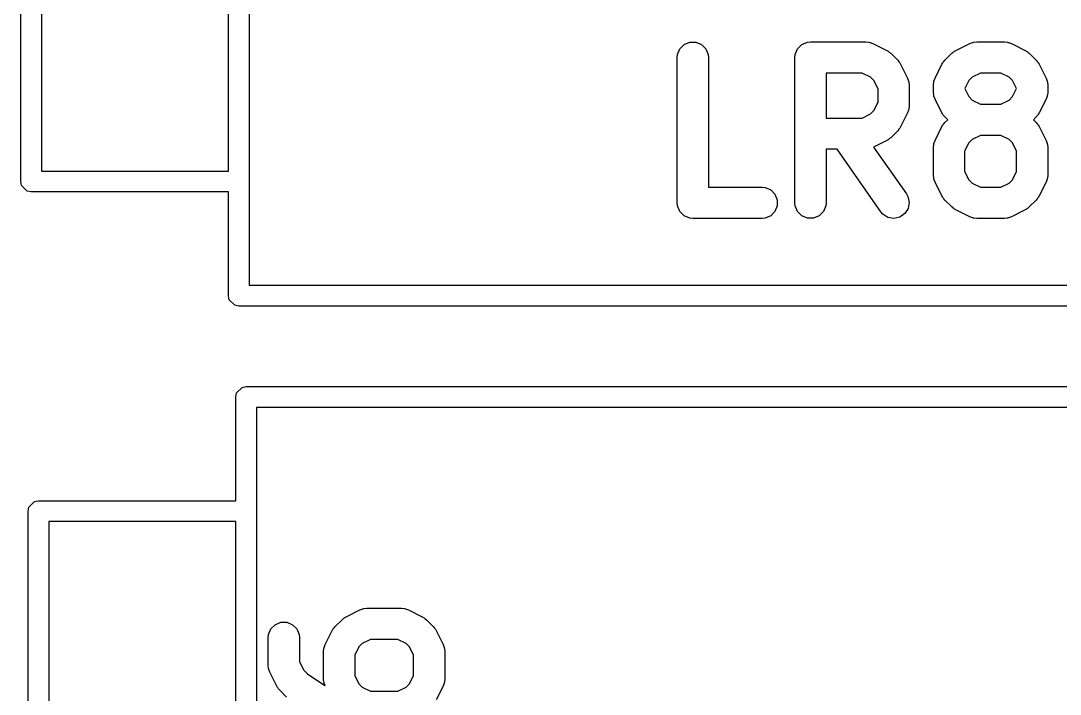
# Model space of a CAD drawing. Extents: x 0.5 to 3.33, y -7.81 to -5.91.
# Drawn here: x 1.0768 to 1.2738, y -6.9884 to -6.8608 of the extents above; entities that cross this region are included whole.
import ezdxf

# ---------------------------------------------------------------- set-up
doc = ezdxf.new("R2010")
doc.units = 0
doc.header["$MEASUREMENT"] = 0
doc.layers.add('BLACK', color=7, linetype='CONTINUOUS')

msp = doc.modelspace()

# ---------------------------------------------------------------- linework, layer by layer
at = {"layer": 'BLACK', "linetype": 'CONTINUOUS'}
for p, q in [((1.12008, -6.65898), (1.12008, -6.91094)), ((1.07677, -6.89126), (1.07677, -6.67866)), ((1.08071, -6.68063), (1.08071, -6.88929)), ((1.11614, -6.88929), (1.11614, -6.68063)), ((1.20249, -6.8653), (1.20356, -6.86486)), ((1.20356, -6.86486), (1.20471, -6.86486)), ((1.20471, -6.86486), (1.20577, -6.8653)), ((1.2248, -6.8653), (1.22587, -6.86486)), ((1.22587, -6.86486), (1.22644, -6.8648)), ((1.22644, -6.8648), (1.23694, -6.8648)), ((1.23694, -6.8648), (1.23752, -6.86486)), ((1.23752, -6.86486), (1.23762, -6.8649)), ((1.23762, -6.8649), (1.23772, -6.86491)), ((1.23772, -6.86491), (1.23826, -6.86512)), ((1.23826, -6.86512), (1.24089, -6.86643)), ((1.25399, -6.86643), (1.25662, -6.86512)), ((1.25662, -6.86512), (1.25716, -6.86491)), ((1.25716, -6.86491), (1.25727, -6.8649)), ((1.25727, -6.8649), (1.25736, -6.86486)), ((1.25736, -6.86486), (1.25794, -6.8648)), ((1.25794, -6.8648), (1.26319, -6.8648)), ((1.26319, -6.8648), (1.26377, -6.86486)), ((1.26377, -6.86486), (1.26386, -6.8649)), ((1.26386, -6.8649), (1.26397, -6.86491)), ((1.26397, -6.86491), (1.26451, -6.86512)), ((1.26451, -6.86512), (1.26713, -6.86643)), ((1.20118, -6.86776), (1.20124, -6.86718)), ((1.20124, -6.86718), (1.20168, -6.86612)), ((1.20168, -6.86612), (1.20249, -6.8653)), ((1.20577, -6.8653), (1.20659, -6.86612)), ((1.20659, -6.86612), (1.20703, -6.86718)), ((1.20703, -6.86718), (1.20709, -6.86776)), ((1.22349, -6.86776), (1.22355, -6.86718)), ((1.22355, -6.86718), (1.22399, -6.86612)), ((1.22399, -6.86612), (1.2248, -6.8653)), ((1.24089, -6.86643), (1.24114, -6.86658)), ((1.24114, -6.86658), (1.24121, -6.86661)), ((1.24121, -6.86661), (1.24129, -6.86668)), ((1.24129, -6.86668), (1.24138, -6.86674)), ((1.24138, -6.86674), (1.24143, -6.8668)), ((1.24143, -6.8668), (1.24165, -6.86698)), ((1.24165, -6.86698), (1.24297, -6.86829)), ((1.25191, -6.86829), (1.25323, -6.86698)), ((1.25323, -6.86698), (1.25345, -6.8668)), ((1.25345, -6.8668), (1.2535, -6.86674)), ((1.2535, -6.86674), (1.25359, -6.86668)), ((1.25359, -6.86668), (1.25367, -6.86661)), ((1.25367, -6.86661), (1.25375, -6.86658)), ((1.25375, -6.86658), (1.25399, -6.86643)), ((1.26713, -6.86643), (1.26738, -6.86658)), ((1.26738, -6.86658), (1.26745, -6.86661)), ((1.26745, -6.86661), (1.26754, -6.86668)), ((1.26754, -6.86668), (1.26762, -6.86674)), ((1.26762, -6.86674), (1.26768, -6.8668)), ((1.26768, -6.8668), (1.2679, -6.86698)), ((1.2679, -6.86698), (1.26921, -6.86829)), ((1.20118, -6.89532), (1.20118, -6.86776)), ((1.20709, -6.86776), (1.20709, -6.89236)), ((1.22349, -6.89532), (1.22349, -6.86776)), ((1.24297, -6.86829), (1.24315, -6.86852)), ((1.24315, -6.86852), (1.24321, -6.86857)), ((1.24321, -6.86857), (1.24327, -6.86866)), ((1.24327, -6.86866), (1.24333, -6.86874)), ((1.24333, -6.86874), (1.24336, -6.86881)), ((1.24336, -6.86881), (1.24352, -6.86906)), ((1.24352, -6.86906), (1.24483, -6.87169)), ((1.25005, -6.87169), (1.25136, -6.86906)), ((1.25136, -6.86906), (1.25152, -6.86881)), ((1.25152, -6.86881), (1.25155, -6.86874)), ((1.25155, -6.86874), (1.25161, -6.86866)), ((1.25161, -6.86866), (1.25167, -6.86857)), ((1.25167, -6.86857), (1.25173, -6.86852)), ((1.25173, -6.86852), (1.25191, -6.86829)), ((1.26921, -6.86829), (1.2694, -6.86852)), ((1.2694, -6.86852), (1.26946, -6.86857)), ((1.26946, -6.86857), (1.26951, -6.86866)), ((1.26951, -6.86866), (1.26958, -6.86874)), ((1.26958, -6.86874), (1.26961, -6.86881)), ((1.26961, -6.86881), (1.26977, -6.86906)), ((1.26977, -6.86906), (1.27108, -6.87169)), ((1.23625, -6.87071), (1.2294, -6.87071)), ((1.2294, -6.87071), (1.2294, -6.87924)), ((1.23782, -6.8715), (1.23625, -6.87071)), ((1.25864, -6.87071), (1.25706, -6.8715)), ((1.26249, -6.87071), (1.25864, -6.87071)), ((1.26406, -6.8715), (1.26249, -6.87071)), ((1.23845, -6.87213), (1.23782, -6.8715)), ((1.23924, -6.8737), (1.23845, -6.87213)), ((1.24483, -6.87169), (1.24504, -6.87223)), ((1.24504, -6.87223), (1.24505, -6.87233)), ((1.24505, -6.87233), (1.24509, -6.87243)), ((1.24509, -6.87243), (1.24514, -6.87301)), ((1.24514, -6.87301), (1.24514, -6.87694)), ((1.24974, -6.87301), (1.24979, -6.87243)), ((1.24974, -6.87432), (1.24974, -6.87301)), ((1.24979, -6.87243), (1.24983, -6.87233)), ((1.24983, -6.87233), (1.24984, -6.87223)), ((1.24984, -6.87223), (1.25005, -6.87169)), ((1.25643, -6.87213), (1.25566, -6.87366)), ((1.25706, -6.8715), (1.25643, -6.87213)), ((1.2647, -6.87213), (1.26406, -6.8715)), ((1.26547, -6.87366), (1.2647, -6.87213)), ((1.27108, -6.87169), (1.27129, -6.87223)), ((1.27129, -6.87223), (1.27129, -6.87233)), ((1.27129, -6.87233), (1.27133, -6.87243)), ((1.27133, -6.87243), (1.27139, -6.87301)), ((1.27139, -6.87301), (1.27139, -6.87432)), ((1.23924, -6.87625), (1.23924, -6.8737)), ((1.24979, -6.87489), (1.24974, -6.87432)), ((1.24983, -6.87499), (1.24979, -6.87489)), ((1.24984, -6.8751), (1.24983, -6.87499)), ((1.25566, -6.87366), (1.25643, -6.87519)), ((1.2647, -6.87519), (1.26547, -6.87366)), ((1.27133, -6.87489), (1.27129, -6.87499)), ((1.27129, -6.87499), (1.27129, -6.8751)), ((1.27139, -6.87432), (1.27133, -6.87489)), ((1.23845, -6.87782), (1.23924, -6.87625)), ((1.24514, -6.87694), (1.24509, -6.87752)), ((1.25005, -6.87564), (1.24984, -6.8751)), ((1.25136, -6.87826), (1.25005, -6.87564)), ((1.25643, -6.87519), (1.25706, -6.87583)), ((1.25706, -6.87583), (1.25864, -6.87662)), ((1.25864, -6.87662), (1.26249, -6.87662)), ((1.26249, -6.87662), (1.26406, -6.87583)), ((1.26406, -6.87583), (1.2647, -6.87519)), ((1.27108, -6.87564), (1.26977, -6.87826)), ((1.27129, -6.8751), (1.27108, -6.87564)), ((1.23625, -6.87924), (1.23782, -6.87845)), ((1.23782, -6.87845), (1.23845, -6.87782)), ((1.24483, -6.87826), (1.24352, -6.88089)), ((1.24504, -6.87772), (1.24483, -6.87826)), ((1.24505, -6.87762), (1.24504, -6.87772)), ((1.24509, -6.87752), (1.24505, -6.87762)), ((1.25152, -6.87851), (1.25136, -6.87826)), ((1.25155, -6.87858), (1.25152, -6.87851)), ((1.25161, -6.87867), (1.25155, -6.87858)), ((1.25167, -6.87875), (1.25161, -6.87867)), ((1.25173, -6.8788), (1.25167, -6.87875)), ((1.25191, -6.87903), (1.25173, -6.8788)), ((1.2694, -6.87881), (1.26921, -6.87903)), ((1.26946, -6.87875), (1.2694, -6.87881)), ((1.26951, -6.87866), (1.26946, -6.87875)), ((1.26958, -6.87858), (1.26951, -6.87866)), ((1.26961, -6.87851), (1.26958, -6.87858)), ((1.26977, -6.87826), (1.26961, -6.87851)), ((1.2294, -6.87924), (1.23625, -6.87924)), ((1.24352, -6.88089), (1.24336, -6.88114)), ((1.25005, -6.8835), (1.25136, -6.88087)), ((1.25136, -6.88087), (1.25152, -6.88062)), ((1.25152, -6.88062), (1.25155, -6.88055)), ((1.25155, -6.88055), (1.25161, -6.88047)), ((1.25161, -6.88047), (1.25167, -6.88038)), ((1.25167, -6.88038), (1.25173, -6.88033)), ((1.25173, -6.88033), (1.25191, -6.8801)), ((1.25245, -6.87957), (1.25191, -6.87903)), ((1.25191, -6.8801), (1.25245, -6.87957)), ((1.26921, -6.87903), (1.26868, -6.87957)), ((1.26868, -6.87957), (1.26921, -6.8801)), ((1.26921, -6.8801), (1.2694, -6.88033)), ((1.2694, -6.88033), (1.26946, -6.88038)), ((1.26946, -6.88038), (1.26951, -6.88047)), ((1.26951, -6.88047), (1.26958, -6.88055)), ((1.26958, -6.88055), (1.26961, -6.88062)), ((1.26961, -6.88062), (1.26977, -6.88087)), ((1.26977, -6.88087), (1.27108, -6.8835)), ((1.24297, -6.88166), (1.24165, -6.88297)), ((1.24315, -6.88143), (1.24297, -6.88166)), ((1.24321, -6.88138), (1.24315, -6.88143)), ((1.24327, -6.88129), (1.24321, -6.88138)), ((1.24333, -6.88121), (1.24327, -6.88129)), ((1.24336, -6.88114), (1.24333, -6.88121)), ((1.25864, -6.88252), (1.25706, -6.88331)), ((1.26249, -6.88252), (1.25864, -6.88252)), ((1.26406, -6.88331), (1.26249, -6.88252)), ((1.24089, -6.88352), (1.23841, -6.88476)), ((1.23841, -6.88476), (1.24461, -6.89362)), ((1.24114, -6.88337), (1.24089, -6.88352)), ((1.24121, -6.88334), (1.24114, -6.88337)), ((1.24129, -6.88327), (1.24121, -6.88334)), ((1.24138, -6.88321), (1.24129, -6.88327)), ((1.24143, -6.88315), (1.24138, -6.88321)), ((1.24165, -6.88297), (1.24143, -6.88315)), ((1.24974, -6.88482), (1.24979, -6.88424)), ((1.24974, -6.89007), (1.24974, -6.88482)), ((1.24979, -6.88424), (1.24983, -6.88414)), ((1.24983, -6.88414), (1.24984, -6.88404)), ((1.24984, -6.88404), (1.25005, -6.8835)), ((1.25643, -6.88394), (1.25564, -6.88551)), ((1.25706, -6.88331), (1.25643, -6.88394)), ((1.2647, -6.88394), (1.26406, -6.88331)), ((1.26549, -6.88551), (1.2647, -6.88394)), ((1.27108, -6.8835), (1.27129, -6.88404)), ((1.27129, -6.88404), (1.27129, -6.88414)), ((1.27129, -6.88414), (1.27133, -6.88424)), ((1.27133, -6.88424), (1.27139, -6.88482)), ((1.27139, -6.88482), (1.27139, -6.89007)), ((1.23147, -6.88515), (1.2294, -6.88515)), ((1.2294, -6.88515), (1.2294, -6.89532)), ((1.23977, -6.89701), (1.23147, -6.88515)), ((1.25564, -6.88551), (1.25564, -6.88937)), ((1.26549, -6.88937), (1.26549, -6.88551)), ((1.08071, -6.88929), (1.11614, -6.88929)), ((1.24979, -6.89064), (1.24974, -6.89007)), ((1.24983, -6.89074), (1.24979, -6.89064)), ((1.24984, -6.89085), (1.24983, -6.89074)), ((1.25564, -6.88937), (1.25643, -6.89094)), ((1.2647, -6.89094), (1.26549, -6.88937)), ((1.27133, -6.89064), (1.27129, -6.89074)), ((1.27129, -6.89074), (1.27129, -6.89085)), ((1.27139, -6.89007), (1.27133, -6.89064)), ((1.07692, -6.89201), (1.07677, -6.89126)), ((1.07799, -6.89308), (1.07692, -6.89201)), ((1.20709, -6.89236), (1.21726, -6.89236)), ((1.21726, -6.89236), (1.21783, -6.89242)), ((1.21783, -6.89242), (1.2189, -6.89286)), ((1.25005, -6.89139), (1.24984, -6.89085)), ((1.25136, -6.89401), (1.25005, -6.89139)), ((1.25643, -6.89094), (1.25706, -6.89158)), ((1.25706, -6.89158), (1.25864, -6.89236)), ((1.25864, -6.89236), (1.26249, -6.89236)), ((1.26249, -6.89236), (1.26406, -6.89158)), ((1.26406, -6.89158), (1.2647, -6.89094)), ((1.27108, -6.89139), (1.26977, -6.89401)), ((1.27129, -6.89085), (1.27108, -6.89139)), ((1.07874, -6.89323), (1.07799, -6.89308)), ((1.11614, -6.89323), (1.07874, -6.89323)), ((1.11614, -6.91291), (1.11614, -6.89323)), ((1.2189, -6.89286), (1.21971, -6.89368)), ((1.21971, -6.89368), (1.22015, -6.89474)), ((1.22015, -6.89474), (1.22015, -6.89589)), ((1.24461, -6.89362), (1.24489, -6.89413)), ((1.24489, -6.89413), (1.24514, -6.89525)), ((1.25152, -6.89426), (1.25136, -6.89401)), ((1.25155, -6.89433), (1.25152, -6.89426)), ((1.25161, -6.89441), (1.25155, -6.89433)), ((1.25167, -6.8945), (1.25161, -6.89441)), ((1.25173, -6.89455), (1.25167, -6.8945)), ((1.25191, -6.89478), (1.25173, -6.89455)), ((1.25323, -6.89609), (1.25191, -6.89478)), ((1.26921, -6.89478), (1.2679, -6.89609)), ((1.2694, -6.89455), (1.26921, -6.89478)), ((1.26946, -6.8945), (1.2694, -6.89455)), ((1.26951, -6.89441), (1.26946, -6.8945)), ((1.26958, -6.89433), (1.26951, -6.89441)), ((1.26961, -6.89426), (1.26958, -6.89433)), ((1.26977, -6.89401), (1.26961, -6.89426)), ((1.20124, -6.89589), (1.20118, -6.89532)), ((1.20168, -6.89696), (1.20124, -6.89589)), ((1.20124, -6.89589), (1.20124, -6.89589)), ((1.22015, -6.89589), (1.21971, -6.89696)), ((1.22355, -6.89589), (1.22349, -6.89532)), ((1.22399, -6.89696), (1.22355, -6.89589)), ((1.22934, -6.89589), (1.2289, -6.89696)), ((1.2294, -6.89532), (1.22934, -6.89589)), ((1.24494, -6.89639), (1.24432, -6.89736)), ((1.24514, -6.89525), (1.24494, -6.89639)), ((1.25345, -6.89628), (1.25323, -6.89609)), ((1.2535, -6.89634), (1.25345, -6.89628)), ((1.25359, -6.89639), (1.2535, -6.89634)), ((1.25367, -6.89646), (1.25359, -6.89639)), ((1.25375, -6.89649), (1.25367, -6.89646)), ((1.25399, -6.89664), (1.25375, -6.89649)), ((1.25662, -6.89796), (1.25399, -6.89664)), ((1.26713, -6.89664), (1.26451, -6.89796)), ((1.26738, -6.89649), (1.26713, -6.89664)), ((1.26745, -6.89646), (1.26738, -6.89649)), ((1.26754, -6.89639), (1.26745, -6.89646)), ((1.26762, -6.89634), (1.26754, -6.89639)), ((1.26768, -6.89628), (1.26762, -6.89634)), ((1.2679, -6.89609), (1.26768, -6.89628)), ((1.20249, -6.89777), (1.20168, -6.89696)), ((1.20356, -6.89821), (1.20249, -6.89777)), ((1.20413, -6.89827), (1.20356, -6.89821)), ((1.21726, -6.89827), (1.20413, -6.89827)), ((1.21783, -6.89821), (1.21726, -6.89827)), ((1.2189, -6.89777), (1.21783, -6.89821)), ((1.21971, -6.89696), (1.2189, -6.89777)), ((1.2248, -6.89777), (1.22399, -6.89696)), ((1.22587, -6.89821), (1.2248, -6.89777)), ((1.22702, -6.89821), (1.22587, -6.89821)), ((1.22808, -6.89777), (1.22702, -6.89821)), ((1.2289, -6.89696), (1.22808, -6.89777)), ((1.24015, -6.89745), (1.23977, -6.89701)), ((1.24112, -6.89807), (1.24015, -6.89745)), ((1.24226, -6.89827), (1.24112, -6.89807)), ((1.24338, -6.89802), (1.24226, -6.89827)), ((1.24432, -6.89736), (1.24338, -6.89802)), ((1.25716, -6.89816), (1.25662, -6.89796)), ((1.25727, -6.89817), (1.25716, -6.89816)), ((1.25736, -6.89821), (1.25727, -6.89817)), ((1.25794, -6.89827), (1.25736, -6.89821)), ((1.26319, -6.89827), (1.25794, -6.89827)), ((1.26377, -6.89821), (1.26319, -6.89827)), ((1.26386, -6.89817), (1.26377, -6.89821)), ((1.26397, -6.89816), (1.26386, -6.89817)), ((1.26451, -6.89796), (1.26397, -6.89816)), ((1.12008, -6.91094), (1.32281, -6.91094)), ((1.11629, -6.91367), (1.11614, -6.91291)), ((1.11736, -6.91473), (1.11629, -6.91367)), ((1.11811, -6.91488), (1.11736, -6.91473)), ((1.32362, -6.91488), (1.11811, -6.91488)), ((1.11873, -6.93027), (1.11949, -6.93012)), ((1.11949, -6.93012), (1.36437, -6.93012)), ((1.11752, -6.93209), (1.11767, -6.93133)), ((1.11752, -6.95177), (1.11752, -6.93209)), ((1.11767, -6.93133), (1.11873, -6.93027)), ((1.12146, -6.93406), (1.12146, -7.18602)), ((1.3624, -6.93406), (1.12146, -6.93406)), ((1.07936, -6.95192), (1.08012, -6.95177)), ((1.08012, -6.95177), (1.11752, -6.95177)), ((1.07815, -6.95374), (1.0783, -6.95299)), ((1.07815, -7.16634), (1.07815, -6.95374)), ((1.0783, -6.95299), (1.07936, -6.95192)), ((1.08209, -6.95571), (1.08209, -7.16437)), ((1.11752, -6.95571), (1.08209, -6.95571)), ((1.11752, -7.16437), (1.11752, -6.95571)), ((1.13842, -6.97374), (1.14104, -6.97242)), ((1.14104, -6.97242), (1.14158, -6.97222)), ((1.14158, -6.97222), (1.14169, -6.97221)), ((1.14169, -6.97221), (1.14179, -6.97217)), ((1.14179, -6.97217), (1.14236, -6.97211)), ((1.14236, -6.97211), (1.14893, -6.97211)), ((1.14893, -6.97211), (1.1495, -6.97217)), ((1.1495, -6.97217), (1.1496, -6.97221)), ((1.1496, -6.97221), (1.14971, -6.97222)), ((1.14971, -6.97222), (1.15025, -6.97242)), ((1.15025, -6.97242), (1.15287, -6.97374)), ((1.12416, -6.97605), (1.12498, -6.97524)), ((1.12498, -6.97524), (1.12604, -6.97479)), ((1.12604, -6.97479), (1.12719, -6.97479)), ((1.12719, -6.97479), (1.12826, -6.97524)), ((1.12826, -6.97524), (1.12907, -6.97605)), ((1.13634, -6.9756), (1.13765, -6.97429)), ((1.13765, -6.97429), (1.13788, -6.9741)), ((1.13788, -6.9741), (1.13793, -6.97405)), ((1.13793, -6.97405), (1.13802, -6.97399)), ((1.13802, -6.97399), (1.1381, -6.97392)), ((1.1381, -6.97392), (1.13817, -6.97389)), ((1.13817, -6.97389), (1.13842, -6.97374)), ((1.15287, -6.97374), (1.15312, -6.97389)), ((1.15312, -6.97389), (1.15319, -6.97392)), ((1.15319, -6.97392), (1.15327, -6.97399)), ((1.15327, -6.97399), (1.15336, -6.97405)), ((1.15336, -6.97405), (1.15341, -6.9741)), ((1.15341, -6.9741), (1.15364, -6.97429)), ((1.15364, -6.97429), (1.15495, -6.9756)), ((1.12366, -6.97769), (1.12372, -6.97711)), ((1.12372, -6.97711), (1.12416, -6.97605)), ((1.12907, -6.97605), (1.12951, -6.97711)), ((1.12951, -6.97711), (1.12957, -6.97769)), ((1.13447, -6.97899), (1.13579, -6.97637)), ((1.13579, -6.97637), (1.13594, -6.97612)), ((1.13594, -6.97612), (1.13597, -6.97605)), ((1.13597, -6.97605), (1.13604, -6.97597)), ((1.13604, -6.97597), (1.13609, -6.97588)), ((1.13609, -6.97588), (1.13615, -6.97583)), ((1.13615, -6.97583), (1.13634, -6.9756)), ((1.15495, -6.9756), (1.15514, -6.97583)), ((1.15514, -6.97583), (1.15519, -6.97588)), ((1.15519, -6.97588), (1.15525, -6.97597)), ((1.15525, -6.97597), (1.15532, -6.97605)), ((1.15532, -6.97605), (1.15535, -6.97612)), ((1.15535, -6.97612), (1.1555, -6.97637)), ((1.1555, -6.97637), (1.15682, -6.97899)), ((1.12366, -6.98294), (1.12366, -6.97769)), ((1.12957, -6.97769), (1.12957, -6.98224)), ((1.13427, -6.97954), (1.13447, -6.97899)), ((1.14085, -6.97944), (1.14007, -6.98101)), ((1.14149, -6.9788), (1.14085, -6.97944)), ((1.14306, -6.97802), (1.14149, -6.9788)), ((1.14823, -6.97802), (1.14306, -6.97802)), ((1.1498, -6.9788), (1.14823, -6.97802)), ((1.15044, -6.97944), (1.1498, -6.9788)), ((1.15122, -6.98101), (1.15044, -6.97944)), ((1.15682, -6.97899), (1.15702, -6.97954)), ((1.13416, -6.98031), (1.13422, -6.97974)), ((1.13416, -6.98556), (1.13416, -6.98031)), ((1.13422, -6.97974), (1.13426, -6.97964)), ((1.13426, -6.97964), (1.13427, -6.97954)), ((1.14007, -6.98101), (1.14007, -6.98487)), ((1.15122, -6.98487), (1.15122, -6.98101)), ((1.15702, -6.97954), (1.15703, -6.97964)), ((1.15703, -6.97964), (1.15707, -6.97974)), ((1.15707, -6.97974), (1.15713, -6.98031)), ((1.15713, -6.98031), (1.15713, -6.98556)), ((1.12372, -6.98352), (1.12366, -6.98294)), ((1.12957, -6.98224), (1.13035, -6.98382)), ((1.12376, -6.98361), (1.12372, -6.98352)), ((1.12377, -6.98372), (1.12376, -6.98361)), ((1.12397, -6.98426), (1.12377, -6.98372)), ((1.12529, -6.98688), (1.12397, -6.98426)), ((1.13035, -6.98382), (1.13112, -6.98458)), ((1.13112, -6.98458), (1.13439, -6.98676)), ((1.14007, -6.98487), (1.14085, -6.98644)), ((1.15044, -6.98644), (1.15122, -6.98487)), ((1.12544, -6.98713), (1.12529, -6.98688)), ((1.12547, -6.9872), (1.12544, -6.98713)), ((1.12554, -6.98729), (1.12547, -6.9872)), ((1.1256, -6.98737), (1.12554, -6.98729)), ((1.13422, -6.98614), (1.13416, -6.98556)), ((1.13426, -6.98624), (1.13422, -6.98614)), ((1.13427, -6.98634), (1.13426, -6.98624)), ((1.13443, -6.98677), (1.13427, -6.98634)), ((1.13439, -6.98676), (1.13443, -6.98677)), ((1.14085, -6.98644), (1.14149, -6.98707)), ((1.14149, -6.98707), (1.14306, -6.98786)), ((1.14823, -6.98786), (1.1498, -6.98707)), ((1.1498, -6.98707), (1.15044, -6.98644)), ((1.15682, -6.98688), (1.1555, -6.98951)), ((1.15702, -6.98634), (1.15682, -6.98688)), ((1.15703, -6.98624), (1.15702, -6.98634)), ((1.15707, -6.98614), (1.15703, -6.98624)), ((1.15713, -6.98556), (1.15707, -6.98614)), ((1.12565, -6.98743), (1.1256, -6.98737)), ((1.12584, -6.98765), (1.12565, -6.98743)), ((1.12715, -6.98896), (1.12584, -6.98765)), ((1.14306, -6.98786), (1.14823, -6.98786))]:
    msp.add_line(p, q, dxfattribs=at)

doc.saveas('drawing.dxf')
